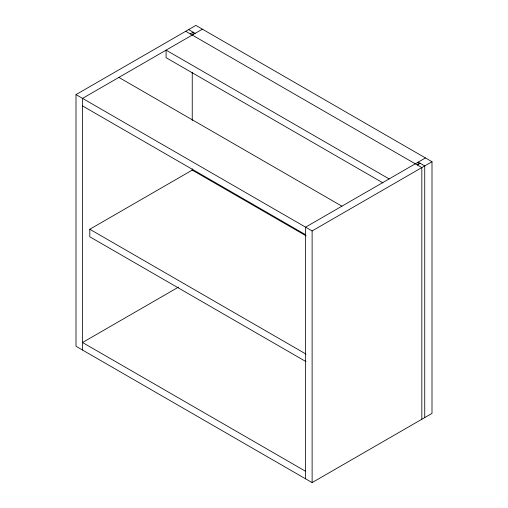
<?xml version="1.0" encoding="UTF-8"?>
<svg xmlns="http://www.w3.org/2000/svg" width="508" height="508" viewBox="0 0 508 508"><rect width="100%" height="100%" fill="white"/><g stroke="black" fill="none" stroke-linecap="round" stroke-linejoin="round"><path stroke-width="0.76" d="M76.003 94.609L195.878 25.4L431.997 161.722L431.997 413.391L312.122 482.6L76.003 346.278L76.003 94.609L312.122 230.93L431.997 161.722M190.246 33.896L193.154 32.214L193.154 34.588M202.419 29.172L82.544 98.381L82.544 350.056M305.987 361.613L89.808 236.804L89.808 229.254L192.246 170.11L306.165 235.883M178.537 287.084L82.544 342.506L305.581 471.278M425.456 157.944L305.581 227.152L305.581 478.828M417.284 164.973L420.186 163.29M188.614 29.597L195.155 33.369M185.706 31.274L421.824 167.589L421.824 419.265M389.128 178.918L166.091 50.146L166.091 57.696L382.956 182.899M118.872 77.413L341.909 206.178M82.544 105.931L305.581 234.702M89.808 229.254L305.987 354.063M424.732 417.589L424.732 165.913L418.192 162.141L418.192 164.516M312.122 230.93L312.122 482.6M192.246 72.244L192.246 120.523M192.246 168.796L192.246 170.377"/></g></svg>
